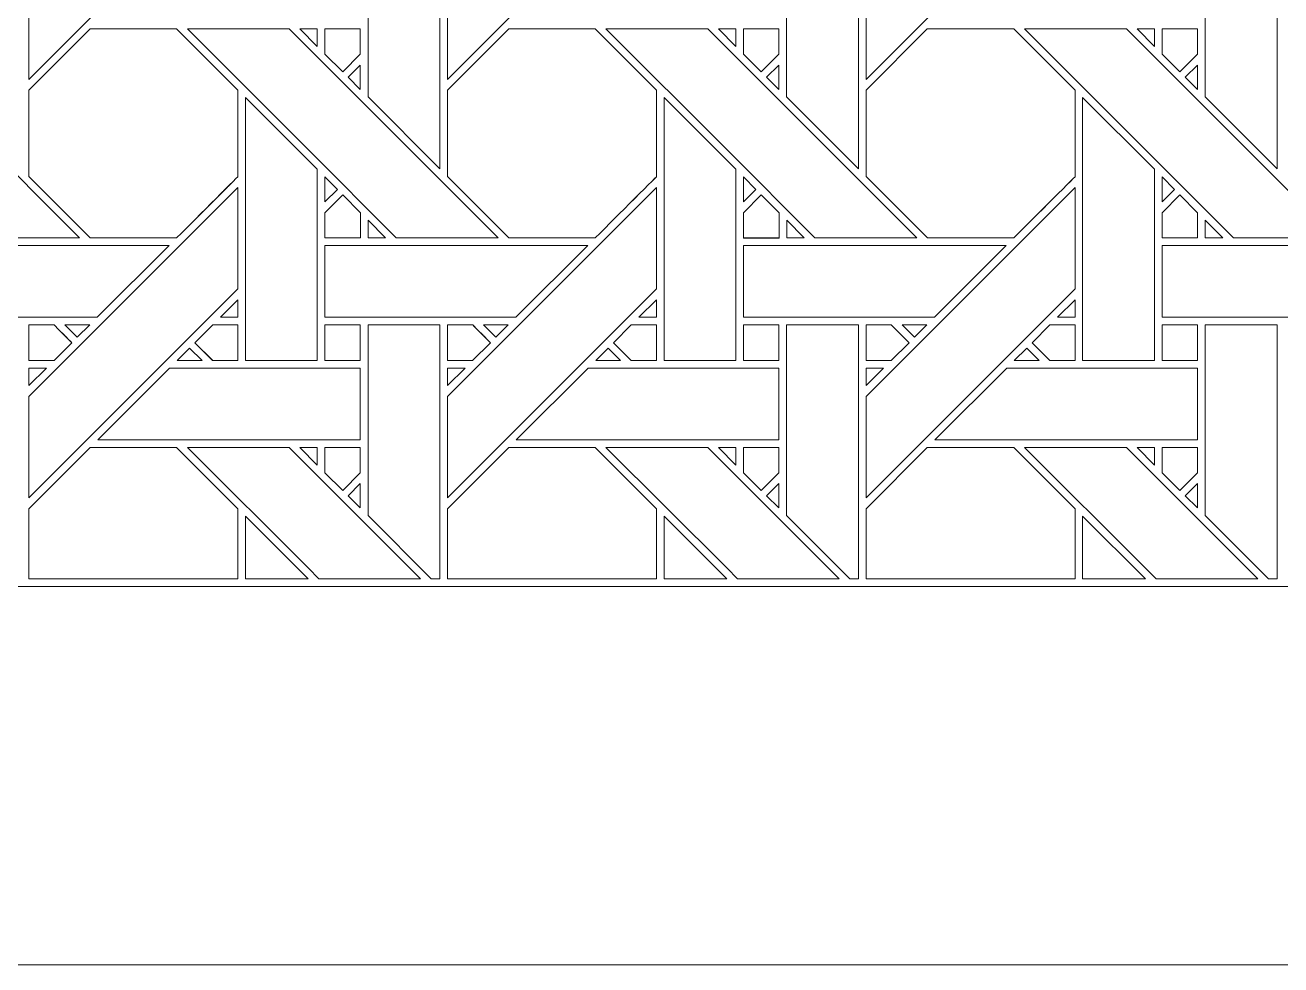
# Model space of a CAD drawing. Header units: inches. Extents: x 3.4 to 21.4, y 0.1 to 18.1.
# Drawn here: x 9.766 to 12.612, y 0.095 to 2.225 of the extents above; entities that cross this region are included whole.
import ezdxf

# ---------------------------------------------------------------- set-up
doc = ezdxf.new("R2010")
doc.units = ezdxf.units.IN
doc.header["$MEASUREMENT"] = 0
doc.layers.add('Design', color=7, linetype='Continuous', lineweight=0)

msp = doc.modelspace()

# ---------------------------------------------------------------- linework, layer by layer
at = {"layer": 'Design'}
for points, knots in [([(3.3829, 18.0948), (3.3829, 18.0948), (3.3829, 0.0948), (3.3829, 0.0948), (3.3829, 0.0948), (21.3829, 0.0948), (21.3829, 0.0948), (21.3829, 0.0948), (21.3829, 18.0948), (21.3829, 18.0948), (21.3829, 18.0948), (3.3829, 18.0948), (3.3829, 18.0948)], [0, 0, 0, 0, 1, 1, 1, 2, 2, 2, 3, 3, 3, 4, 4, 4, 4]), ([(4.2402, 17.2374), (4.2402, 17.2374), (4.2402, 0.9521), (4.2402, 0.9521), (4.2402, 0.9521), (20.5255, 0.9521), (20.5255, 0.9521), (20.5255, 0.9521), (20.5255, 17.2374), (20.5255, 17.2374), (20.5255, 17.2374), (4.2402, 17.2374), (4.2402, 17.2374)], [0, 0, 0, 0, 1, 1, 1, 2, 2, 2, 3, 3, 3, 4, 4, 4, 4]), ([(9.7742, 2.332), (9.7742, 2.332), (10.2479, 2.8056), (10.2479, 2.8056), (10.2479, 2.8056), (10.2479, 2.5756), (10.2479, 2.5756), (10.2479, 2.5756), (9.7742, 2.1019), (9.7742, 2.1019), (9.7742, 2.1019), (9.7742, 2.332), (9.7742, 2.332)], [0, 0, 0, 0, 1, 1, 1, 2, 2, 2, 3, 3, 3, 4, 4, 4, 4]), ([(10.7229, 2.332), (10.7229, 2.332), (11.1966, 2.8056), (11.1966, 2.8056), (11.1966, 2.8056), (11.1966, 2.5756), (11.1966, 2.5756), (11.1966, 2.5756), (10.7229, 2.1019), (10.7229, 2.1019), (10.7229, 2.1019), (10.7229, 2.332), (10.7229, 2.332)], [0, 0, 0, 0, 1, 1, 1, 2, 2, 2, 3, 3, 3, 4, 4, 4, 4]), ([(11.6717, 2.332), (11.6717, 2.332), (12.1453, 2.8056), (12.1453, 2.8056), (12.1453, 2.8056), (12.1453, 2.5756), (12.1453, 2.5756), (12.1453, 2.5756), (11.6717, 2.1019), (11.6717, 2.1019), (11.6717, 2.1019), (11.6717, 2.332), (11.6717, 2.332)], [0, 0, 0, 0, 1, 1, 1, 2, 2, 2, 3, 3, 3, 4, 4, 4, 4]), ([(10.7058, 2.4941), (10.7058, 2.4941), (10.7058, 1.899), (10.7058, 1.899), (10.7058, 1.899), (10.5429, 2.0619), (10.5429, 2.0619), (10.5429, 2.0619), (10.5429, 2.4941), (10.5429, 2.4941), (10.5429, 2.4941), (10.7058, 2.4941), (10.7058, 2.4941)], [0, 0, 0, 0, 1, 1, 1, 2, 2, 2, 3, 3, 3, 4, 4, 4, 4]), ([(11.6545, 2.4941), (11.6545, 2.4941), (11.6545, 1.899), (11.6545, 1.899), (11.6545, 1.899), (11.4916, 2.0619), (11.4916, 2.0619), (11.4916, 2.0619), (11.4916, 2.4941), (11.4916, 2.4941), (11.4916, 2.4941), (11.6545, 2.4941), (11.6545, 2.4941)], [0, 0, 0, 0, 1, 1, 1, 2, 2, 2, 3, 3, 3, 4, 4, 4, 4]), ([(12.6032, 2.4941), (12.6032, 2.4941), (12.6032, 1.899), (12.6032, 1.899), (12.6032, 1.899), (12.4403, 2.0619), (12.4403, 2.0619), (12.4403, 2.0619), (12.4403, 2.4941), (12.4403, 2.4941), (12.4403, 2.4941), (12.6032, 2.4941), (12.6032, 2.4941)], [0, 0, 0, 0, 1, 1, 1, 2, 2, 2, 3, 3, 3, 4, 4, 4, 4]), ([(9.459, 1.9425), (9.459, 1.9425), (9.1847, 2.2162), (9.1847, 2.2162), (9.1847, 2.2162), (9.4156, 2.2162), (9.4156, 2.2162), (9.4156, 2.2162), (9.8892, 1.7426), (9.8892, 1.7426), (9.8892, 1.7426), (9.6582, 1.7426), (9.6582, 1.7426), (9.6582, 1.7426), (9.459, 1.9425), (9.459, 1.9425)], [0, 0, 0, 0, 1, 1, 1, 2, 2, 2, 3, 3, 3, 4, 4, 4, 5, 5, 5, 5]), ([(10.1091, 1.7425), (10.1091, 1.7425), (9.9134, 1.7425), (9.9134, 1.7425), (9.9134, 1.7425), (9.7742, 1.8818), (9.7742, 1.8818), (9.7742, 1.8818), (9.7742, 2.0774), (9.7742, 2.0774), (9.7742, 2.0774), (9.9129, 2.2162), (9.9129, 2.2162), (9.9129, 2.2162), (10.1091, 2.2162), (10.1091, 2.2162), (10.1091, 2.2162), (10.2478, 2.0775), (10.2478, 2.0775), (10.2478, 2.0775), (10.2478, 1.8812), (10.2478, 1.8812), (10.23, 1.8633), (10.1181, 1.7516), (10.1091, 1.7425)], [0, 0, 0, 0, 1, 1, 1, 2, 2, 2, 3, 3, 3, 4, 4, 4, 5, 5, 5, 6, 6, 6, 7, 7, 7, 8, 8, 8, 8]), ([(9.7742, 1.8818), (9.7742, 1.8818), (9.7742, 2.0774), (9.7742, 2.0774), (9.7742, 2.0774), (9.9129, 2.2162), (9.9129, 2.2162), (9.9129, 2.2162), (10.1091, 2.2162), (10.1091, 2.2162), (10.1091, 2.2162), (10.2478, 2.0775), (10.2478, 2.0775), (10.2478, 2.0775), (10.2478, 1.8812), (10.2478, 1.8812), (10.2303, 1.8636), (10.1183, 1.7518), (10.1091, 1.7425), (10.1091, 1.7425), (9.9134, 1.7425), (9.9134, 1.7425), (9.9134, 1.7425), (9.7742, 1.8818), (9.7742, 1.8818)], [0, 0, 0, 0, 1, 1, 1, 2, 2, 2, 3, 3, 3, 4, 4, 4, 5, 5, 5, 6, 6, 6, 7, 7, 7, 8, 8, 8, 8]), ([(10.4077, 1.9425), (10.4077, 1.9425), (10.1334, 2.2162), (10.1334, 2.2162), (10.1334, 2.2162), (10.3643, 2.2162), (10.3643, 2.2162), (10.3643, 2.2162), (10.838, 1.7426), (10.838, 1.7426), (10.838, 1.7426), (10.6069, 1.7426), (10.6069, 1.7426), (10.6069, 1.7426), (10.4077, 1.9425), (10.4077, 1.9425)], [0, 0, 0, 0, 1, 1, 1, 2, 2, 2, 3, 3, 3, 4, 4, 4, 5, 5, 5, 5]), ([(10.4279, 2.2162), (10.4279, 2.2162), (10.4279, 2.1764), (10.4279, 2.1764), (10.4279, 2.1764), (10.3884, 2.2162), (10.3884, 2.2162), (10.3884, 2.2162), (10.4279, 2.2162), (10.4279, 2.2162)], [0, 0, 0, 0, 1, 1, 1, 2, 2, 2, 3, 3, 3, 3]), ([(10.5253, 2.2162), (10.5253, 2.2162), (10.5253, 2.1586), (10.5253, 2.1586), (10.5253, 2.1586), (10.4854, 2.1186), (10.4854, 2.1186), (10.4854, 2.1186), (10.445, 2.159), (10.445, 2.159), (10.445, 2.159), (10.445, 2.2162), (10.445, 2.2162), (10.445, 2.2162), (10.5253, 2.2162), (10.5253, 2.2162)], [0, 0, 0, 0, 1, 1, 1, 2, 2, 2, 3, 3, 3, 4, 4, 4, 5, 5, 5, 5]), ([(10.4854, 2.1186), (10.4854, 2.1186), (10.445, 2.159), (10.445, 2.159), (10.445, 2.159), (10.445, 2.2162), (10.445, 2.2162), (10.445, 2.2162), (10.5253, 2.2162), (10.5253, 2.2162), (10.5253, 2.2162), (10.5253, 2.1586), (10.5253, 2.1586), (10.5253, 2.1586), (10.4854, 2.1186), (10.4854, 2.1186)], [0, 0, 0, 0, 1, 1, 1, 2, 2, 2, 3, 3, 3, 4, 4, 4, 5, 5, 5, 5]), ([(10.7229, 1.8818), (10.7229, 1.8818), (10.7229, 2.0775), (10.7229, 2.0775), (10.7229, 2.0775), (10.8616, 2.2162), (10.8616, 2.2162), (10.8616, 2.2162), (11.0578, 2.2162), (11.0578, 2.2162), (11.0578, 2.2162), (11.1966, 2.0775), (11.1966, 2.0775), (11.1966, 2.0775), (11.1966, 1.8812), (11.1966, 1.8812), (11.1788, 1.8633), (11.0669, 1.7516), (11.0579, 1.7425), (11.0579, 1.7425), (10.8622, 1.7425), (10.8622, 1.7425), (10.8622, 1.7425), (10.7229, 1.8818), (10.7229, 1.8818)], [0, 0, 0, 0, 1, 1, 1, 2, 2, 2, 3, 3, 3, 4, 4, 4, 5, 5, 5, 6, 6, 6, 7, 7, 7, 8, 8, 8, 8]), ([(10.7229, 1.8818), (10.7229, 1.8818), (10.7229, 2.0775), (10.7229, 2.0775), (10.7229, 2.0775), (10.8616, 2.2162), (10.8616, 2.2162), (10.8616, 2.2162), (11.0578, 2.2162), (11.0578, 2.2162), (11.0578, 2.2162), (11.1966, 2.0775), (11.1966, 2.0775), (11.1966, 2.0775), (11.1966, 1.8812), (11.1966, 1.8812), (11.1786, 1.8632), (11.0668, 1.7515), (11.0579, 1.7425), (11.0579, 1.7425), (10.8622, 1.7425), (10.8622, 1.7425), (10.8622, 1.7425), (10.7229, 1.8818), (10.7229, 1.8818)], [0, 0, 0, 0, 1, 1, 1, 2, 2, 2, 3, 3, 3, 4, 4, 4, 5, 5, 5, 6, 6, 6, 7, 7, 7, 8, 8, 8, 8]), ([(11.3565, 1.9425), (11.3565, 1.9425), (11.0821, 2.2162), (11.0821, 2.2162), (11.0821, 2.2162), (11.313, 2.2162), (11.313, 2.2162), (11.313, 2.2162), (11.7867, 1.7426), (11.7867, 1.7426), (11.7867, 1.7426), (11.5557, 1.7426), (11.5557, 1.7426), (11.5557, 1.7426), (11.3565, 1.9425), (11.3565, 1.9425)], [0, 0, 0, 0, 1, 1, 1, 2, 2, 2, 3, 3, 3, 4, 4, 4, 5, 5, 5, 5]), ([(11.3766, 2.2162), (11.3766, 2.2162), (11.3766, 2.1764), (11.3766, 2.1764), (11.3766, 2.1764), (11.3372, 2.2162), (11.3372, 2.2162), (11.3372, 2.2162), (11.3766, 2.2162), (11.3766, 2.2162)], [0, 0, 0, 0, 1, 1, 1, 2, 2, 2, 3, 3, 3, 3]), ([(11.474, 2.2162), (11.474, 2.2162), (11.474, 2.1586), (11.474, 2.1586), (11.474, 2.1586), (11.4341, 2.1186), (11.4341, 2.1186), (11.4341, 2.1186), (11.3938, 2.159), (11.3938, 2.159), (11.3938, 2.159), (11.3938, 2.2162), (11.3938, 2.2162), (11.3938, 2.2162), (11.474, 2.2162), (11.474, 2.2162)], [0, 0, 0, 0, 1, 1, 1, 2, 2, 2, 3, 3, 3, 4, 4, 4, 5, 5, 5, 5]), ([(11.4341, 2.1186), (11.4341, 2.1186), (11.3938, 2.159), (11.3938, 2.159), (11.3938, 2.159), (11.3938, 2.2162), (11.3938, 2.2162), (11.3938, 2.2162), (11.474, 2.2162), (11.474, 2.2162), (11.474, 2.2162), (11.474, 2.1586), (11.474, 2.1586), (11.474, 2.1586), (11.4341, 2.1186), (11.4341, 2.1186)], [0, 0, 0, 0, 1, 1, 1, 2, 2, 2, 3, 3, 3, 4, 4, 4, 5, 5, 5, 5]), ([(11.6717, 1.8818), (11.6717, 1.8818), (11.6717, 2.0775), (11.6717, 2.0775), (11.6717, 2.0775), (11.8104, 2.2162), (11.8104, 2.2162), (11.8104, 2.2162), (12.0066, 2.2162), (12.0066, 2.2162), (12.0066, 2.2162), (12.1453, 2.0774), (12.1453, 2.0774), (12.1453, 2.0774), (12.1453, 1.8812), (12.1453, 1.8812), (12.1275, 1.8633), (12.0156, 1.7516), (12.0066, 1.7425), (12.0066, 1.7425), (11.8109, 1.7425), (11.8109, 1.7425), (11.8109, 1.7425), (11.6717, 1.8818), (11.6717, 1.8818)], [0, 0, 0, 0, 1, 1, 1, 2, 2, 2, 3, 3, 3, 4, 4, 4, 5, 5, 5, 6, 6, 6, 7, 7, 7, 8, 8, 8, 8]), ([(11.6717, 1.8818), (11.6717, 1.8818), (11.6717, 2.0775), (11.6717, 2.0775), (11.6717, 2.0775), (11.8104, 2.2162), (11.8104, 2.2162), (11.8104, 2.2162), (12.0066, 2.2162), (12.0066, 2.2162), (12.0066, 2.2162), (12.1453, 2.0774), (12.1453, 2.0774), (12.1453, 2.0774), (12.1453, 1.8812), (12.1453, 1.8812), (12.1276, 1.8633), (12.0156, 1.7516), (12.0066, 1.7425), (12.0066, 1.7425), (11.8109, 1.7425), (11.8109, 1.7425), (11.8109, 1.7425), (11.6717, 1.8818), (11.6717, 1.8818)], [0, 0, 0, 0, 1, 1, 1, 2, 2, 2, 3, 3, 3, 4, 4, 4, 5, 5, 5, 6, 6, 6, 7, 7, 7, 8, 8, 8, 8]), ([(12.3052, 1.9425), (12.3052, 1.9425), (12.0308, 2.2162), (12.0308, 2.2162), (12.0308, 2.2162), (12.2618, 2.2162), (12.2618, 2.2162), (12.2618, 2.2162), (12.7354, 1.7426), (12.7354, 1.7426), (12.7354, 1.7426), (12.5044, 1.7426), (12.5044, 1.7426), (12.5044, 1.7426), (12.3052, 1.9425), (12.3052, 1.9425)], [0, 0, 0, 0, 1, 1, 1, 2, 2, 2, 3, 3, 3, 4, 4, 4, 5, 5, 5, 5]), ([(12.3253, 2.2162), (12.3253, 2.2162), (12.3253, 2.1764), (12.3253, 2.1764), (12.3253, 2.1764), (12.2859, 2.2162), (12.2859, 2.2162), (12.2859, 2.2162), (12.3253, 2.2162), (12.3253, 2.2162)], [0, 0, 0, 0, 1, 1, 1, 2, 2, 2, 3, 3, 3, 3]), ([(12.4228, 2.2162), (12.4228, 2.2162), (12.4228, 2.1586), (12.4228, 2.1586), (12.4228, 2.1586), (12.3828, 2.1186), (12.3828, 2.1186), (12.3828, 2.1186), (12.3425, 2.159), (12.3425, 2.159), (12.3425, 2.159), (12.3425, 2.2162), (12.3425, 2.2162), (12.3425, 2.2162), (12.4228, 2.2162), (12.4228, 2.2162)], [0, 0, 0, 0, 1, 1, 1, 2, 2, 2, 3, 3, 3, 4, 4, 4, 5, 5, 5, 5]), ([(12.3828, 2.1186), (12.3828, 2.1186), (12.3425, 2.159), (12.3425, 2.159), (12.3425, 2.159), (12.3425, 2.2162), (12.3425, 2.2162), (12.3425, 2.2162), (12.4228, 2.2162), (12.4228, 2.2162), (12.4228, 2.2162), (12.4228, 2.1586), (12.4228, 2.1586), (12.4228, 2.1586), (12.3828, 2.1186), (12.3828, 2.1186)], [0, 0, 0, 0, 1, 1, 1, 2, 2, 2, 3, 3, 3, 4, 4, 4, 5, 5, 5, 5]), ([(10.5253, 2.1344), (10.5253, 2.1344), (10.5253, 2.0792), (10.5253, 2.0792), (10.5253, 2.0792), (10.4976, 2.1066), (10.4976, 2.1066), (10.4976, 2.1066), (10.5253, 2.1344), (10.5253, 2.1344)], [0, 0, 0, 0, 1, 1, 1, 2, 2, 2, 3, 3, 3, 3]), ([(11.4741, 2.1344), (11.4741, 2.1344), (11.4741, 2.0792), (11.4741, 2.0792), (11.4741, 2.0792), (11.4463, 2.1066), (11.4463, 2.1066), (11.4463, 2.1066), (11.4741, 2.1344), (11.4741, 2.1344)], [0, 0, 0, 0, 1, 1, 1, 2, 2, 2, 3, 3, 3, 3]), ([(12.4228, 2.1344), (12.4228, 2.1344), (12.4228, 2.0792), (12.4228, 2.0792), (12.4228, 2.0792), (12.395, 2.1066), (12.395, 2.1066), (12.395, 2.1066), (12.4228, 2.1344), (12.4228, 2.1344)], [0, 0, 0, 0, 1, 1, 1, 2, 2, 2, 3, 3, 3, 3]), ([(10.4278, 1.8983), (10.4278, 1.8983), (10.4278, 1.4646), (10.4278, 1.4646), (10.4278, 1.4646), (10.265, 1.4646), (10.265, 1.4646), (10.265, 1.4646), (10.265, 2.0604), (10.265, 2.0604), (10.265, 2.0604), (10.4278, 1.8983), (10.4278, 1.8983)], [0, 0, 0, 0, 1, 1, 1, 2, 2, 2, 3, 3, 3, 4, 4, 4, 4]), ([(11.3765, 1.8983), (11.3765, 1.8983), (11.3765, 1.4646), (11.3765, 1.4646), (11.3765, 1.4646), (11.2137, 1.4646), (11.2137, 1.4646), (11.2137, 1.4646), (11.2137, 2.0604), (11.2137, 2.0604), (11.2137, 2.0604), (11.3765, 1.8983), (11.3765, 1.8983)], [0, 0, 0, 0, 1, 1, 1, 2, 2, 2, 3, 3, 3, 4, 4, 4, 4]), ([(12.3252, 1.8983), (12.3252, 1.8983), (12.3252, 1.4646), (12.3252, 1.4646), (12.3252, 1.4646), (12.1625, 1.4646), (12.1625, 1.4646), (12.1625, 1.4646), (12.1625, 2.0604), (12.1625, 2.0604), (12.1625, 2.0604), (12.3252, 1.8983), (12.3252, 1.8983)], [0, 0, 0, 0, 1, 1, 1, 2, 2, 2, 3, 3, 3, 4, 4, 4, 4]), ([(10.4451, 1.824), (10.4451, 1.824), (10.4451, 1.8808), (10.4451, 1.8808), (10.4451, 1.8808), (10.4733, 1.8522), (10.4733, 1.8522), (10.4733, 1.8522), (10.4451, 1.824), (10.4451, 1.824)], [0, 0, 0, 0, 1, 1, 1, 2, 2, 2, 3, 3, 3, 3]), ([(11.3938, 1.824), (11.3938, 1.824), (11.3938, 1.8808), (11.3938, 1.8808), (11.3938, 1.8808), (11.422, 1.8522), (11.422, 1.8522), (11.422, 1.8522), (11.3938, 1.824), (11.3938, 1.824)], [0, 0, 0, 0, 1, 1, 1, 2, 2, 2, 3, 3, 3, 3]), ([(12.3425, 1.824), (12.3425, 1.824), (12.3425, 1.8808), (12.3425, 1.8808), (12.3425, 1.8808), (12.3707, 1.8522), (12.3707, 1.8522), (12.3707, 1.8522), (12.3425, 1.824), (12.3425, 1.824)], [0, 0, 0, 0, 1, 1, 1, 2, 2, 2, 3, 3, 3, 3]), ([(9.7742, 1.3833), (9.7742, 1.3833), (10.2479, 1.8569), (10.2479, 1.8569), (10.2479, 1.8569), (10.2479, 1.6268), (10.2479, 1.6268), (10.2479, 1.6268), (9.7742, 1.1532), (9.7742, 1.1532), (9.7742, 1.1532), (9.7742, 1.3833), (9.7742, 1.3833)], [0, 0, 0, 0, 1, 1, 1, 2, 2, 2, 3, 3, 3, 4, 4, 4, 4]), ([(10.7229, 1.3833), (10.7229, 1.3833), (11.1966, 1.8569), (11.1966, 1.8569), (11.1966, 1.8569), (11.1966, 1.6268), (11.1966, 1.6268), (11.1966, 1.6268), (10.7229, 1.1532), (10.7229, 1.1532), (10.7229, 1.1532), (10.7229, 1.3833), (10.7229, 1.3833)], [0, 0, 0, 0, 1, 1, 1, 2, 2, 2, 3, 3, 3, 4, 4, 4, 4]), ([(11.6717, 1.3833), (11.6717, 1.3833), (12.1453, 1.8569), (12.1453, 1.8569), (12.1453, 1.8569), (12.1453, 1.6268), (12.1453, 1.6268), (12.1453, 1.6268), (11.6717, 1.1532), (11.6717, 1.1532), (11.6717, 1.1532), (11.6717, 1.3833), (11.6717, 1.3833)], [0, 0, 0, 0, 1, 1, 1, 2, 2, 2, 3, 3, 3, 4, 4, 4, 4]), ([(10.4451, 1.7423), (10.4451, 1.7423), (10.4451, 1.7996), (10.4451, 1.7996), (10.4451, 1.7996), (10.4854, 1.8399), (10.4854, 1.8399), (10.4854, 1.8399), (10.5257, 1.7996), (10.5257, 1.7996), (10.5257, 1.7996), (10.5257, 1.7423), (10.5257, 1.7423), (10.5257, 1.7423), (10.4451, 1.7423), (10.4451, 1.7423)], [0, 0, 0, 0, 1, 1, 1, 2, 2, 2, 3, 3, 3, 4, 4, 4, 5, 5, 5, 5]), ([(10.4451, 1.7423), (10.4451, 1.7423), (10.4451, 1.7996), (10.4451, 1.7996), (10.4451, 1.7996), (10.4854, 1.8399), (10.4854, 1.8399), (10.4854, 1.8399), (10.5257, 1.7996), (10.5257, 1.7996), (10.5257, 1.7996), (10.5257, 1.7423), (10.5257, 1.7423), (10.5257, 1.7423), (10.4451, 1.7423), (10.4451, 1.7423)], [0, 0, 0, 0, 1, 1, 1, 2, 2, 2, 3, 3, 3, 4, 4, 4, 5, 5, 5, 5]), ([(11.3938, 1.7422), (11.3938, 1.7422), (11.3938, 1.7996), (11.3938, 1.7996), (11.3938, 1.7996), (11.4341, 1.8399), (11.4341, 1.8399), (11.4341, 1.8399), (11.4744, 1.7996), (11.4744, 1.7996), (11.4744, 1.7996), (11.4744, 1.7422), (11.4744, 1.7422), (11.4744, 1.7422), (11.3938, 1.7422), (11.3938, 1.7422)], [0, 0, 0, 0, 1, 1, 1, 2, 2, 2, 3, 3, 3, 4, 4, 4, 5, 5, 5, 5]), ([(11.3938, 1.7425), (11.3938, 1.7425), (11.3938, 1.7996), (11.3938, 1.7996), (11.3938, 1.7996), (11.4341, 1.8399), (11.4341, 1.8399), (11.4341, 1.8399), (11.4744, 1.7996), (11.4744, 1.7996), (11.4744, 1.7996), (11.4744, 1.7425), (11.4744, 1.7425), (11.4744, 1.7425), (11.3938, 1.7425), (11.3938, 1.7425)], [0, 0, 0, 0, 1, 1, 1, 2, 2, 2, 3, 3, 3, 4, 4, 4, 5, 5, 5, 5]), ([(12.3425, 1.7423), (12.3425, 1.7423), (12.3425, 1.7996), (12.3425, 1.7996), (12.3425, 1.7996), (12.3829, 1.8399), (12.3829, 1.8399), (12.3829, 1.8399), (12.4232, 1.7996), (12.4232, 1.7996), (12.4232, 1.7996), (12.4232, 1.7423), (12.4232, 1.7423), (12.4232, 1.7423), (12.3425, 1.7423), (12.3425, 1.7423)], [0, 0, 0, 0, 1, 1, 1, 2, 2, 2, 3, 3, 3, 4, 4, 4, 5, 5, 5, 5]), ([(12.3829, 1.8399), (12.3829, 1.8399), (12.4232, 1.7996), (12.4232, 1.7996), (12.4232, 1.7996), (12.4232, 1.7423), (12.4232, 1.7423), (12.4232, 1.7423), (12.3425, 1.7423), (12.3425, 1.7423), (12.3425, 1.7423), (12.3425, 1.7996), (12.3425, 1.7996), (12.3425, 1.7996), (12.3829, 1.8399), (12.3829, 1.8399)], [0, 0, 0, 0, 1, 1, 1, 2, 2, 2, 3, 3, 3, 4, 4, 4, 5, 5, 5, 5]), ([(10.5827, 1.7426), (10.5827, 1.7426), (10.543, 1.7426), (10.543, 1.7426), (10.543, 1.7426), (10.543, 1.7824), (10.543, 1.7824), (10.543, 1.7824), (10.5827, 1.7426), (10.5827, 1.7426)], [0, 0, 0, 0, 1, 1, 1, 2, 2, 2, 3, 3, 3, 3]), ([(11.5314, 1.7426), (11.5314, 1.7426), (11.4917, 1.7426), (11.4917, 1.7426), (11.4917, 1.7426), (11.4917, 1.7824), (11.4917, 1.7824), (11.4917, 1.7824), (11.5314, 1.7426), (11.5314, 1.7426)], [0, 0, 0, 0, 1, 1, 1, 2, 2, 2, 3, 3, 3, 3]), ([(12.4802, 1.7426), (12.4802, 1.7426), (12.4405, 1.7426), (12.4405, 1.7426), (12.4405, 1.7426), (12.4405, 1.7824), (12.4405, 1.7824), (12.4405, 1.7824), (12.4802, 1.7426), (12.4802, 1.7426)], [0, 0, 0, 0, 1, 1, 1, 2, 2, 2, 3, 3, 3, 3]), ([(9.4964, 1.5626), (9.4964, 1.5626), (9.4964, 1.7254), (9.4964, 1.7254), (9.4964, 1.7254), (10.0921, 1.7254), (10.0921, 1.7254), (10.0921, 1.7254), (9.9293, 1.5626), (9.9293, 1.5626), (9.9293, 1.5626), (9.4964, 1.5626), (9.4964, 1.5626)], [0, 0, 0, 0, 1, 1, 1, 2, 2, 2, 3, 3, 3, 4, 4, 4, 4]), ([(10.4451, 1.5626), (10.4451, 1.5626), (10.4451, 1.7254), (10.4451, 1.7254), (10.4451, 1.7254), (11.0408, 1.7254), (11.0408, 1.7254), (11.0408, 1.7254), (10.8781, 1.5626), (10.8781, 1.5626), (10.8781, 1.5626), (10.4451, 1.5626), (10.4451, 1.5626)], [0, 0, 0, 0, 1, 1, 1, 2, 2, 2, 3, 3, 3, 4, 4, 4, 4]), ([(11.3938, 1.5626), (11.3938, 1.5626), (11.3938, 1.7254), (11.3938, 1.7254), (11.3938, 1.7254), (11.9895, 1.7254), (11.9895, 1.7254), (11.9895, 1.7254), (11.8268, 1.5626), (11.8268, 1.5626), (11.8268, 1.5626), (11.3938, 1.5626), (11.3938, 1.5626)], [0, 0, 0, 0, 1, 1, 1, 2, 2, 2, 3, 3, 3, 4, 4, 4, 4]), ([(12.3425, 1.5626), (12.3425, 1.5626), (12.3425, 1.7254), (12.3425, 1.7254), (12.3425, 1.7254), (12.9383, 1.7254), (12.9383, 1.7254), (12.9383, 1.7254), (12.7755, 1.5626), (12.7755, 1.5626), (12.7755, 1.5626), (12.3425, 1.5626), (12.3425, 1.5626)], [0, 0, 0, 0, 1, 1, 1, 2, 2, 2, 3, 3, 3, 4, 4, 4, 4]), ([(10.2081, 1.5627), (10.2081, 1.5627), (10.2479, 1.6024), (10.2479, 1.6024), (10.2479, 1.6024), (10.2479, 1.5627), (10.2479, 1.5627), (10.2479, 1.5627), (10.2081, 1.5627), (10.2081, 1.5627)], [0, 0, 0, 0, 1, 1, 1, 2, 2, 2, 3, 3, 3, 3]), ([(11.1568, 1.5627), (11.1568, 1.5627), (11.1966, 1.6024), (11.1966, 1.6024), (11.1966, 1.6024), (11.1966, 1.5627), (11.1966, 1.5627), (11.1966, 1.5627), (11.1568, 1.5627), (11.1568, 1.5627)], [0, 0, 0, 0, 1, 1, 1, 2, 2, 2, 3, 3, 3, 3]), ([(12.1056, 1.5627), (12.1056, 1.5627), (12.1453, 1.6024), (12.1453, 1.6024), (12.1453, 1.6024), (12.1453, 1.5627), (12.1453, 1.5627), (12.1453, 1.5627), (12.1056, 1.5627), (12.1056, 1.5627)], [0, 0, 0, 0, 1, 1, 1, 2, 2, 2, 3, 3, 3, 3]), ([(9.7742, 1.5453), (9.7742, 1.5453), (9.8313, 1.5453), (9.8313, 1.5453), (9.8364, 1.5402), (9.8672, 1.5094), (9.8716, 1.505), (9.8716, 1.505), (9.8312, 1.4645), (9.8312, 1.4645), (9.8312, 1.4645), (9.7742, 1.4645), (9.7742, 1.4645), (9.7742, 1.4645), (9.7742, 1.5453), (9.7742, 1.5453)], [0, 0, 0, 0, 1, 1, 1, 2, 2, 2, 3, 3, 3, 4, 4, 4, 5, 5, 5, 5]), ([(9.7742, 1.5453), (9.7742, 1.5453), (9.8313, 1.5453), (9.8313, 1.5453), (9.8366, 1.54), (9.8674, 1.5091), (9.8716, 1.505), (9.8716, 1.505), (9.8312, 1.4645), (9.8312, 1.4645), (9.8312, 1.4645), (9.7742, 1.4645), (9.7742, 1.4645), (9.7742, 1.4645), (9.7742, 1.5453), (9.7742, 1.5453)], [0, 0, 0, 0, 1, 1, 1, 2, 2, 2, 3, 3, 3, 4, 4, 4, 5, 5, 5, 5]), ([(9.9121, 1.5454), (9.9121, 1.5454), (9.8838, 1.5172), (9.8838, 1.5172), (9.8838, 1.5172), (9.8556, 1.5454), (9.8556, 1.5454), (9.8556, 1.5454), (9.9121, 1.5454), (9.9121, 1.5454)], [0, 0, 0, 0, 1, 1, 1, 2, 2, 2, 3, 3, 3, 3]), ([(10.1504, 1.5049), (10.1504, 1.5049), (10.1908, 1.5454), (10.1908, 1.5454), (10.1908, 1.5454), (10.2479, 1.5454), (10.2479, 1.5454), (10.2479, 1.5454), (10.2479, 1.4646), (10.2479, 1.4646), (10.2479, 1.4646), (10.1908, 1.4646), (10.1908, 1.4646), (10.1908, 1.4646), (10.1504, 1.5049), (10.1504, 1.5049)], [0, 0, 0, 0, 1, 1, 1, 2, 2, 2, 3, 3, 3, 4, 4, 4, 5, 5, 5, 5]), ([(10.2478, 1.5453), (10.2478, 1.5453), (10.2478, 1.4645), (10.2478, 1.4645), (10.2478, 1.4645), (10.1907, 1.4645), (10.1907, 1.4645), (10.1907, 1.4645), (10.1504, 1.5049), (10.1504, 1.5049), (10.1504, 1.5049), (10.1908, 1.5453), (10.1908, 1.5453), (10.1908, 1.5453), (10.2478, 1.5453), (10.2478, 1.5453)], [0, 0, 0, 0, 1, 1, 1, 2, 2, 2, 3, 3, 3, 4, 4, 4, 5, 5, 5, 5]), ([(10.4451, 1.4645), (10.4451, 1.4645), (10.4451, 1.5453), (10.4451, 1.5453), (10.4451, 1.5453), (10.5253, 1.5453), (10.5253, 1.5453), (10.5253, 1.5453), (10.5253, 1.4645), (10.5253, 1.4645), (10.5253, 1.4645), (10.4451, 1.4645), (10.4451, 1.4645)], [0, 0, 0, 0, 1, 1, 1, 2, 2, 2, 3, 3, 3, 4, 4, 4, 4]), ([(10.4451, 1.5453), (10.4451, 1.5453), (10.5253, 1.5453), (10.5253, 1.5453), (10.5253, 1.5453), (10.5253, 1.4645), (10.5253, 1.4645), (10.5253, 1.4645), (10.4451, 1.4645), (10.4451, 1.4645), (10.4451, 1.4645), (10.4451, 1.5453), (10.4451, 1.5453)], [0, 0, 0, 0, 1, 1, 1, 2, 2, 2, 3, 3, 3, 4, 4, 4, 4]), ([(10.7058, 0.9698), (10.7058, 0.9698), (10.6863, 0.9698), (10.6863, 0.9698), (10.6863, 0.9698), (10.5429, 1.1132), (10.5429, 1.1132), (10.5429, 1.1132), (10.5429, 1.5454), (10.5429, 1.5454), (10.5429, 1.5454), (10.7058, 1.5454), (10.7058, 1.5454), (10.7058, 1.5454), (10.7058, 0.9698), (10.7058, 0.9698)], [0, 0, 0, 0, 1, 1, 1, 2, 2, 2, 3, 3, 3, 4, 4, 4, 5, 5, 5, 5]), ([(10.8203, 1.505), (10.8203, 1.505), (10.7799, 1.4645), (10.7799, 1.4645), (10.7799, 1.4645), (10.7229, 1.4645), (10.7229, 1.4645), (10.7229, 1.4645), (10.7229, 1.5453), (10.7229, 1.5453), (10.7229, 1.5453), (10.78, 1.5453), (10.78, 1.5453), (10.7851, 1.5402), (10.8159, 1.5094), (10.8203, 1.505)], [0, 0, 0, 0, 1, 1, 1, 2, 2, 2, 3, 3, 3, 4, 4, 4, 5, 5, 5, 5]), ([(10.7229, 1.5453), (10.7229, 1.5453), (10.78, 1.5453), (10.78, 1.5453), (10.7854, 1.5399), (10.8163, 1.509), (10.8203, 1.505), (10.8203, 1.505), (10.7799, 1.4645), (10.7799, 1.4645), (10.7799, 1.4645), (10.7229, 1.4645), (10.7229, 1.4645), (10.7229, 1.4645), (10.7229, 1.5453), (10.7229, 1.5453)], [0, 0, 0, 0, 1, 1, 1, 2, 2, 2, 3, 3, 3, 4, 4, 4, 5, 5, 5, 5]), ([(10.8608, 1.5454), (10.8608, 1.5454), (10.8325, 1.5172), (10.8325, 1.5172), (10.8325, 1.5172), (10.8044, 1.5454), (10.8044, 1.5454), (10.8044, 1.5454), (10.8608, 1.5454), (10.8608, 1.5454)], [0, 0, 0, 0, 1, 1, 1, 2, 2, 2, 3, 3, 3, 3]), ([(11.1396, 1.5453), (11.1396, 1.5453), (11.1966, 1.5453), (11.1966, 1.5453), (11.1966, 1.5453), (11.1966, 1.4645), (11.1966, 1.4645), (11.1966, 1.4645), (11.1395, 1.4645), (11.1395, 1.4645), (11.1395, 1.4645), (11.0991, 1.5049), (11.0991, 1.5049), (11.0991, 1.5049), (11.1396, 1.5453), (11.1396, 1.5453)], [0, 0, 0, 0, 1, 1, 1, 2, 2, 2, 3, 3, 3, 4, 4, 4, 5, 5, 5, 5]), ([(11.0991, 1.5049), (11.0991, 1.5049), (11.1396, 1.5453), (11.1396, 1.5453), (11.1396, 1.5453), (11.1966, 1.5453), (11.1966, 1.5453), (11.1966, 1.5453), (11.1966, 1.4645), (11.1966, 1.4645), (11.1966, 1.4645), (11.1395, 1.4645), (11.1395, 1.4645), (11.1395, 1.4645), (11.0991, 1.5049), (11.0991, 1.5049)], [0, 0, 0, 0, 1, 1, 1, 2, 2, 2, 3, 3, 3, 4, 4, 4, 5, 5, 5, 5]), ([(11.3938, 1.4645), (11.3938, 1.4645), (11.3938, 1.5453), (11.3938, 1.5453), (11.3938, 1.5453), (11.474, 1.5453), (11.474, 1.5453), (11.474, 1.5453), (11.474, 1.4645), (11.474, 1.4645), (11.474, 1.4645), (11.3938, 1.4645), (11.3938, 1.4645)], [0, 0, 0, 0, 1, 1, 1, 2, 2, 2, 3, 3, 3, 4, 4, 4, 4]), ([(11.3938, 1.5453), (11.3938, 1.5453), (11.474, 1.5453), (11.474, 1.5453), (11.474, 1.5453), (11.474, 1.4645), (11.474, 1.4645), (11.474, 1.4645), (11.3938, 1.4645), (11.3938, 1.4645), (11.3938, 1.4645), (11.3938, 1.5453), (11.3938, 1.5453)], [0, 0, 0, 0, 1, 1, 1, 2, 2, 2, 3, 3, 3, 4, 4, 4, 4]), ([(11.6545, 0.9698), (11.6545, 0.9698), (11.635, 0.9698), (11.635, 0.9698), (11.635, 0.9698), (11.4916, 1.1132), (11.4916, 1.1132), (11.4916, 1.1132), (11.4916, 1.5454), (11.4916, 1.5454), (11.4916, 1.5454), (11.6545, 1.5454), (11.6545, 1.5454), (11.6545, 1.5454), (11.6545, 0.9698), (11.6545, 0.9698)], [0, 0, 0, 0, 1, 1, 1, 2, 2, 2, 3, 3, 3, 4, 4, 4, 5, 5, 5, 5]), ([(11.7691, 1.505), (11.7691, 1.505), (11.7286, 1.4645), (11.7286, 1.4645), (11.7286, 1.4645), (11.6717, 1.4645), (11.6717, 1.4645), (11.6717, 1.4645), (11.6717, 1.5453), (11.6717, 1.5453), (11.6717, 1.5453), (11.7287, 1.5453), (11.7287, 1.5453), (11.7339, 1.5402), (11.7646, 1.5094), (11.7691, 1.505)], [0, 0, 0, 0, 1, 1, 1, 2, 2, 2, 3, 3, 3, 4, 4, 4, 5, 5, 5, 5]), ([(11.6717, 1.5453), (11.6717, 1.5453), (11.7287, 1.5453), (11.7287, 1.5453), (11.7339, 1.5401), (11.7647, 1.5093), (11.7691, 1.505), (11.7691, 1.505), (11.7286, 1.4645), (11.7286, 1.4645), (11.7286, 1.4645), (11.6717, 1.4645), (11.6717, 1.4645), (11.6717, 1.4645), (11.6717, 1.5453), (11.6717, 1.5453)], [0, 0, 0, 0, 1, 1, 1, 2, 2, 2, 3, 3, 3, 4, 4, 4, 5, 5, 5, 5]), ([(11.8095, 1.5454), (11.8095, 1.5454), (11.7813, 1.5172), (11.7813, 1.5172), (11.7813, 1.5172), (11.7531, 1.5454), (11.7531, 1.5454), (11.7531, 1.5454), (11.8095, 1.5454), (11.8095, 1.5454)], [0, 0, 0, 0, 1, 1, 1, 2, 2, 2, 3, 3, 3, 3]), ([(12.0883, 1.5453), (12.0883, 1.5453), (12.1453, 1.5453), (12.1453, 1.5453), (12.1453, 1.5453), (12.1453, 1.4645), (12.1453, 1.4645), (12.1453, 1.4645), (12.0882, 1.4645), (12.0882, 1.4645), (12.0882, 1.4645), (12.0479, 1.5049), (12.0479, 1.5049), (12.0479, 1.5049), (12.0883, 1.5453), (12.0883, 1.5453)], [0, 0, 0, 0, 1, 1, 1, 2, 2, 2, 3, 3, 3, 4, 4, 4, 5, 5, 5, 5]), ([(12.0479, 1.5049), (12.0479, 1.5049), (12.0883, 1.5453), (12.0883, 1.5453), (12.0883, 1.5453), (12.1453, 1.5453), (12.1453, 1.5453), (12.1453, 1.5453), (12.1453, 1.4645), (12.1453, 1.4645), (12.1453, 1.4645), (12.0882, 1.4645), (12.0882, 1.4645), (12.0882, 1.4645), (12.0479, 1.5049), (12.0479, 1.5049)], [0, 0, 0, 0, 1, 1, 1, 2, 2, 2, 3, 3, 3, 4, 4, 4, 5, 5, 5, 5]), ([(12.3425, 1.4645), (12.3425, 1.4645), (12.3425, 1.5453), (12.3425, 1.5453), (12.3425, 1.5453), (12.4228, 1.5453), (12.4228, 1.5453), (12.4228, 1.5453), (12.4228, 1.4645), (12.4228, 1.4645), (12.4228, 1.4645), (12.3425, 1.4645), (12.3425, 1.4645)], [0, 0, 0, 0, 1, 1, 1, 2, 2, 2, 3, 3, 3, 4, 4, 4, 4]), ([(12.4228, 1.5453), (12.4228, 1.5453), (12.4228, 1.4645), (12.4228, 1.4645), (12.4228, 1.4645), (12.3425, 1.4645), (12.3425, 1.4645), (12.3425, 1.4645), (12.3425, 1.5453), (12.3425, 1.5453), (12.3425, 1.5453), (12.4228, 1.5453), (12.4228, 1.5453)], [0, 0, 0, 0, 1, 1, 1, 2, 2, 2, 3, 3, 3, 4, 4, 4, 4]), ([(12.6032, 0.9698), (12.6032, 0.9698), (12.5837, 0.9698), (12.5837, 0.9698), (12.5837, 0.9698), (12.4403, 1.1132), (12.4403, 1.1132), (12.4403, 1.1132), (12.4403, 1.5454), (12.4403, 1.5454), (12.4403, 1.5454), (12.6032, 1.5454), (12.6032, 1.5454), (12.6032, 1.5454), (12.6032, 0.9698), (12.6032, 0.9698)], [0, 0, 0, 0, 1, 1, 1, 2, 2, 2, 3, 3, 3, 4, 4, 4, 5, 5, 5, 5]), ([(10.1666, 1.4646), (10.1666, 1.4646), (10.11, 1.4646), (10.11, 1.4646), (10.11, 1.4646), (10.1383, 1.4929), (10.1383, 1.4929), (10.1383, 1.4929), (10.1666, 1.4646), (10.1666, 1.4646)], [0, 0, 0, 0, 1, 1, 1, 2, 2, 2, 3, 3, 3, 3]), ([(11.1153, 1.4646), (11.1153, 1.4646), (11.0588, 1.4646), (11.0588, 1.4646), (11.0588, 1.4646), (11.087, 1.4929), (11.087, 1.4929), (11.087, 1.4929), (11.1153, 1.4646), (11.1153, 1.4646)], [0, 0, 0, 0, 1, 1, 1, 2, 2, 2, 3, 3, 3, 3]), ([(12.064, 1.4646), (12.064, 1.4646), (12.0075, 1.4646), (12.0075, 1.4646), (12.0075, 1.4646), (12.0358, 1.4929), (12.0358, 1.4929), (12.0358, 1.4929), (12.064, 1.4646), (12.064, 1.4646)], [0, 0, 0, 0, 1, 1, 1, 2, 2, 2, 3, 3, 3, 3]), ([(9.814, 1.4475), (9.814, 1.4475), (9.7742, 1.4076), (9.7742, 1.4076), (9.7742, 1.4076), (9.7742, 1.4475), (9.7742, 1.4475), (9.7742, 1.4475), (9.814, 1.4475), (9.814, 1.4475)], [0, 0, 0, 0, 1, 1, 1, 2, 2, 2, 3, 3, 3, 3]), ([(9.9301, 1.2847), (9.9301, 1.2847), (10.0929, 1.4475), (10.0929, 1.4475), (10.0929, 1.4475), (10.5253, 1.4475), (10.5253, 1.4475), (10.5253, 1.4475), (10.5253, 1.2847), (10.5253, 1.2847), (10.5253, 1.2847), (9.9301, 1.2847), (9.9301, 1.2847)], [0, 0, 0, 0, 1, 1, 1, 2, 2, 2, 3, 3, 3, 4, 4, 4, 4]), ([(10.7628, 1.4475), (10.7628, 1.4475), (10.7229, 1.4076), (10.7229, 1.4076), (10.7229, 1.4076), (10.7229, 1.4475), (10.7229, 1.4475), (10.7229, 1.4475), (10.7628, 1.4475), (10.7628, 1.4475)], [0, 0, 0, 0, 1, 1, 1, 2, 2, 2, 3, 3, 3, 3]), ([(10.8788, 1.2847), (10.8788, 1.2847), (11.0416, 1.4475), (11.0416, 1.4475), (11.0416, 1.4475), (11.4741, 1.4475), (11.4741, 1.4475), (11.4741, 1.4475), (11.4741, 1.2847), (11.4741, 1.2847), (11.4741, 1.2847), (10.8788, 1.2847), (10.8788, 1.2847)], [0, 0, 0, 0, 1, 1, 1, 2, 2, 2, 3, 3, 3, 4, 4, 4, 4]), ([(11.7115, 1.4475), (11.7115, 1.4475), (11.6717, 1.4076), (11.6717, 1.4076), (11.6717, 1.4076), (11.6717, 1.4475), (11.6717, 1.4475), (11.6717, 1.4475), (11.7115, 1.4475), (11.7115, 1.4475)], [0, 0, 0, 0, 1, 1, 1, 2, 2, 2, 3, 3, 3, 3]), ([(11.8275, 1.2847), (11.8275, 1.2847), (11.9904, 1.4475), (11.9904, 1.4475), (11.9904, 1.4475), (12.4228, 1.4475), (12.4228, 1.4475), (12.4228, 1.4475), (12.4228, 1.2847), (12.4228, 1.2847), (12.4228, 1.2847), (11.8275, 1.2847), (11.8275, 1.2847)], [0, 0, 0, 0, 1, 1, 1, 2, 2, 2, 3, 3, 3, 4, 4, 4, 4]), ([(9.7742, 0.9698), (9.7742, 0.9698), (9.7742, 1.1287), (9.7742, 1.1287), (9.7742, 1.1287), (9.9129, 1.2674), (9.9129, 1.2674), (9.9129, 1.2674), (10.1091, 1.2674), (10.1091, 1.2674), (10.1091, 1.2674), (10.2478, 1.1288), (10.2478, 1.1288), (10.2478, 1.1288), (10.2478, 0.9698), (10.2478, 0.9698), (10.2478, 0.9698), (9.7742, 0.9698), (9.7742, 0.9698)], [0, 0, 0, 0, 1, 1, 1, 2, 2, 2, 3, 3, 3, 4, 4, 4, 5, 5, 5, 6, 6, 6, 6]), ([(9.7742, 0.9698), (9.7742, 0.9698), (9.7742, 1.1287), (9.7742, 1.1287), (9.7742, 1.1287), (9.9129, 1.2674), (9.9129, 1.2674), (9.9129, 1.2674), (10.1091, 1.2674), (10.1091, 1.2674), (10.1091, 1.2674), (10.2478, 1.1288), (10.2478, 1.1288), (10.2478, 1.1288), (10.2478, 0.9698), (10.2478, 0.9698), (10.2478, 0.9698), (9.7742, 0.9698), (9.7742, 0.9698)], [0, 0, 0, 0, 1, 1, 1, 2, 2, 2, 3, 3, 3, 4, 4, 4, 5, 5, 5, 6, 6, 6, 6]), ([(10.4077, 0.9938), (10.4077, 0.9938), (10.1334, 1.2675), (10.1334, 1.2675), (10.1334, 1.2675), (10.3643, 1.2675), (10.3643, 1.2675), (10.3643, 1.2675), (10.6621, 0.9698), (10.6621, 0.9698), (10.6621, 0.9698), (10.4317, 0.9698), (10.4317, 0.9698), (10.4317, 0.9698), (10.4077, 0.9938), (10.4077, 0.9938)], [0, 0, 0, 0, 1, 1, 1, 2, 2, 2, 3, 3, 3, 4, 4, 4, 5, 5, 5, 5]), ([(10.4279, 1.2675), (10.4279, 1.2675), (10.4279, 1.2277), (10.4279, 1.2277), (10.4279, 1.2277), (10.3884, 1.2675), (10.3884, 1.2675), (10.3884, 1.2675), (10.4279, 1.2675), (10.4279, 1.2675)], [0, 0, 0, 0, 1, 1, 1, 2, 2, 2, 3, 3, 3, 3]), ([(10.445, 1.2675), (10.445, 1.2675), (10.5253, 1.2675), (10.5253, 1.2675), (10.5253, 1.2675), (10.5253, 1.2099), (10.5253, 1.2099), (10.5253, 1.2099), (10.4854, 1.1699), (10.4854, 1.1699), (10.4854, 1.1699), (10.445, 1.2102), (10.445, 1.2102), (10.445, 1.2102), (10.445, 1.2675), (10.445, 1.2675)], [0, 0, 0, 0, 1, 1, 1, 2, 2, 2, 3, 3, 3, 4, 4, 4, 5, 5, 5, 5]), ([(10.4854, 1.1699), (10.4854, 1.1699), (10.445, 1.2102), (10.445, 1.2102), (10.445, 1.2102), (10.445, 1.2675), (10.445, 1.2675), (10.445, 1.2675), (10.5253, 1.2675), (10.5253, 1.2675), (10.5253, 1.2675), (10.5253, 1.2099), (10.5253, 1.2099), (10.5253, 1.2099), (10.4854, 1.1699), (10.4854, 1.1699)], [0, 0, 0, 0, 1, 1, 1, 2, 2, 2, 3, 3, 3, 4, 4, 4, 5, 5, 5, 5]), ([(10.7229, 0.9698), (10.7229, 0.9698), (10.7229, 1.1287), (10.7229, 1.1287), (10.7229, 1.1287), (10.8616, 1.2674), (10.8616, 1.2674), (10.8616, 1.2674), (11.0578, 1.2674), (11.0578, 1.2674), (11.0578, 1.2674), (11.1966, 1.1287), (11.1966, 1.1287), (11.1966, 1.1287), (11.1966, 0.9698), (11.1966, 0.9698), (11.1966, 0.9698), (10.7229, 0.9698), (10.7229, 0.9698)], [0, 0, 0, 0, 1, 1, 1, 2, 2, 2, 3, 3, 3, 4, 4, 4, 5, 5, 5, 6, 6, 6, 6]), ([(10.7229, 0.9698), (10.7229, 0.9698), (10.7229, 1.1287), (10.7229, 1.1287), (10.7229, 1.1287), (10.8616, 1.2674), (10.8616, 1.2674), (10.8616, 1.2674), (11.0578, 1.2674), (11.0578, 1.2674), (11.0578, 1.2674), (11.1966, 1.1287), (11.1966, 1.1287), (11.1966, 1.1287), (11.1966, 0.9698), (11.1966, 0.9698), (11.1966, 0.9698), (10.7229, 0.9698), (10.7229, 0.9698)], [0, 0, 0, 0, 1, 1, 1, 2, 2, 2, 3, 3, 3, 4, 4, 4, 5, 5, 5, 6, 6, 6, 6]), ([(11.3565, 0.9938), (11.3565, 0.9938), (11.0821, 1.2675), (11.0821, 1.2675), (11.0821, 1.2675), (11.313, 1.2675), (11.313, 1.2675), (11.313, 1.2675), (11.6108, 0.9698), (11.6108, 0.9698), (11.6108, 0.9698), (11.3804, 0.9698), (11.3804, 0.9698), (11.3804, 0.9698), (11.3565, 0.9938), (11.3565, 0.9938)], [0, 0, 0, 0, 1, 1, 1, 2, 2, 2, 3, 3, 3, 4, 4, 4, 5, 5, 5, 5]), ([(11.3766, 1.2675), (11.3766, 1.2675), (11.3766, 1.2277), (11.3766, 1.2277), (11.3766, 1.2277), (11.3372, 1.2675), (11.3372, 1.2675), (11.3372, 1.2675), (11.3766, 1.2675), (11.3766, 1.2675)], [0, 0, 0, 0, 1, 1, 1, 2, 2, 2, 3, 3, 3, 3]), ([(11.3938, 1.2675), (11.3938, 1.2675), (11.474, 1.2675), (11.474, 1.2675), (11.474, 1.2675), (11.474, 1.2099), (11.474, 1.2099), (11.474, 1.2099), (11.4341, 1.1699), (11.4341, 1.1699), (11.4341, 1.1699), (11.3938, 1.2102), (11.3938, 1.2102), (11.3938, 1.2102), (11.3938, 1.2675), (11.3938, 1.2675)], [0, 0, 0, 0, 1, 1, 1, 2, 2, 2, 3, 3, 3, 4, 4, 4, 5, 5, 5, 5]), ([(11.4341, 1.1699), (11.4341, 1.1699), (11.3938, 1.2102), (11.3938, 1.2102), (11.3938, 1.2102), (11.3938, 1.2675), (11.3938, 1.2675), (11.3938, 1.2675), (11.474, 1.2675), (11.474, 1.2675), (11.474, 1.2675), (11.474, 1.2099), (11.474, 1.2099), (11.474, 1.2099), (11.4341, 1.1699), (11.4341, 1.1699)], [0, 0, 0, 0, 1, 1, 1, 2, 2, 2, 3, 3, 3, 4, 4, 4, 5, 5, 5, 5]), ([(11.6717, 0.9698), (11.6717, 0.9698), (11.6717, 1.1287), (11.6717, 1.1287), (11.6717, 1.1287), (11.8104, 1.2674), (11.8104, 1.2674), (11.8104, 1.2674), (12.0066, 1.2674), (12.0066, 1.2674), (12.0066, 1.2674), (12.1453, 1.1287), (12.1453, 1.1287), (12.1453, 1.1287), (12.1453, 0.9698), (12.1453, 0.9698), (12.1453, 0.9698), (11.6717, 0.9698), (11.6717, 0.9698)], [0, 0, 0, 0, 1, 1, 1, 2, 2, 2, 3, 3, 3, 4, 4, 4, 5, 5, 5, 6, 6, 6, 6]), ([(11.6717, 0.9698), (11.6717, 0.9698), (11.6717, 1.1287), (11.6717, 1.1287), (11.6717, 1.1287), (11.8104, 1.2674), (11.8104, 1.2674), (11.8104, 1.2674), (12.0066, 1.2674), (12.0066, 1.2674), (12.0066, 1.2674), (12.1453, 1.1287), (12.1453, 1.1287), (12.1453, 1.1287), (12.1453, 0.9698), (12.1453, 0.9698), (12.1453, 0.9698), (11.6717, 0.9698), (11.6717, 0.9698)], [0, 0, 0, 0, 1, 1, 1, 2, 2, 2, 3, 3, 3, 4, 4, 4, 5, 5, 5, 6, 6, 6, 6]), ([(12.3052, 0.9938), (12.3052, 0.9938), (12.0308, 1.2675), (12.0308, 1.2675), (12.0308, 1.2675), (12.2618, 1.2675), (12.2618, 1.2675), (12.2618, 1.2675), (12.5595, 0.9698), (12.5595, 0.9698), (12.5595, 0.9698), (12.3291, 0.9698), (12.3291, 0.9698), (12.3291, 0.9698), (12.3052, 0.9938), (12.3052, 0.9938)], [0, 0, 0, 0, 1, 1, 1, 2, 2, 2, 3, 3, 3, 4, 4, 4, 5, 5, 5, 5]), ([(12.3253, 1.2675), (12.3253, 1.2675), (12.3253, 1.2277), (12.3253, 1.2277), (12.3253, 1.2277), (12.2859, 1.2675), (12.2859, 1.2675), (12.2859, 1.2675), (12.3253, 1.2675), (12.3253, 1.2675)], [0, 0, 0, 0, 1, 1, 1, 2, 2, 2, 3, 3, 3, 3]), ([(12.4228, 1.2675), (12.4228, 1.2675), (12.4228, 1.2099), (12.4228, 1.2099), (12.4228, 1.2099), (12.3828, 1.1699), (12.3828, 1.1699), (12.3828, 1.1699), (12.3425, 1.2102), (12.3425, 1.2102), (12.3425, 1.2102), (12.3425, 1.2675), (12.3425, 1.2675), (12.3425, 1.2675), (12.4228, 1.2675), (12.4228, 1.2675)], [0, 0, 0, 0, 1, 1, 1, 2, 2, 2, 3, 3, 3, 4, 4, 4, 5, 5, 5, 5]), ([(12.3828, 1.1699), (12.3828, 1.1699), (12.3425, 1.2102), (12.3425, 1.2102), (12.3425, 1.2102), (12.3425, 1.2675), (12.3425, 1.2675), (12.3425, 1.2675), (12.4228, 1.2675), (12.4228, 1.2675), (12.4228, 1.2675), (12.4228, 1.2099), (12.4228, 1.2099), (12.4228, 1.2099), (12.3828, 1.1699), (12.3828, 1.1699)], [0, 0, 0, 0, 1, 1, 1, 2, 2, 2, 3, 3, 3, 4, 4, 4, 5, 5, 5, 5]), ([(10.5253, 1.1857), (10.5253, 1.1857), (10.5253, 1.1305), (10.5253, 1.1305), (10.5253, 1.1305), (10.4976, 1.1579), (10.4976, 1.1579), (10.4976, 1.1579), (10.5253, 1.1857), (10.5253, 1.1857)], [0, 0, 0, 0, 1, 1, 1, 2, 2, 2, 3, 3, 3, 3]), ([(11.4741, 1.1857), (11.4741, 1.1857), (11.4741, 1.1305), (11.4741, 1.1305), (11.4741, 1.1305), (11.4463, 1.1579), (11.4463, 1.1579), (11.4463, 1.1579), (11.4741, 1.1857), (11.4741, 1.1857)], [0, 0, 0, 0, 1, 1, 1, 2, 2, 2, 3, 3, 3, 3]), ([(12.4228, 1.1857), (12.4228, 1.1857), (12.4228, 1.1305), (12.4228, 1.1305), (12.4228, 1.1305), (12.395, 1.1579), (12.395, 1.1579), (12.395, 1.1579), (12.4228, 1.1857), (12.4228, 1.1857)], [0, 0, 0, 0, 1, 1, 1, 2, 2, 2, 3, 3, 3, 3]), ([(10.265, 0.9698), (10.265, 0.9698), (10.265, 1.1117), (10.265, 1.1117), (10.265, 1.1117), (10.4075, 0.9698), (10.4075, 0.9698), (10.4075, 0.9698), (10.265, 0.9698), (10.265, 0.9698)], [0, 0, 0, 0, 1, 1, 1, 2, 2, 2, 3, 3, 3, 3]), ([(11.2137, 0.9698), (11.2137, 0.9698), (11.2137, 1.1117), (11.2137, 1.1117), (11.2137, 1.1117), (11.3562, 0.9698), (11.3562, 0.9698), (11.3562, 0.9698), (11.2137, 0.9698), (11.2137, 0.9698)], [0, 0, 0, 0, 1, 1, 1, 2, 2, 2, 3, 3, 3, 3]), ([(12.1625, 0.9698), (12.1625, 0.9698), (12.1625, 1.1117), (12.1625, 1.1117), (12.1625, 1.1117), (12.3049, 0.9698), (12.3049, 0.9698), (12.3049, 0.9698), (12.1625, 0.9698), (12.1625, 0.9698)], [0, 0, 0, 0, 1, 1, 1, 2, 2, 2, 3, 3, 3, 3])]:
    msp.add_open_spline(points, degree=3, knots=knots, dxfattribs=at)

doc.saveas('drawing.dxf')
